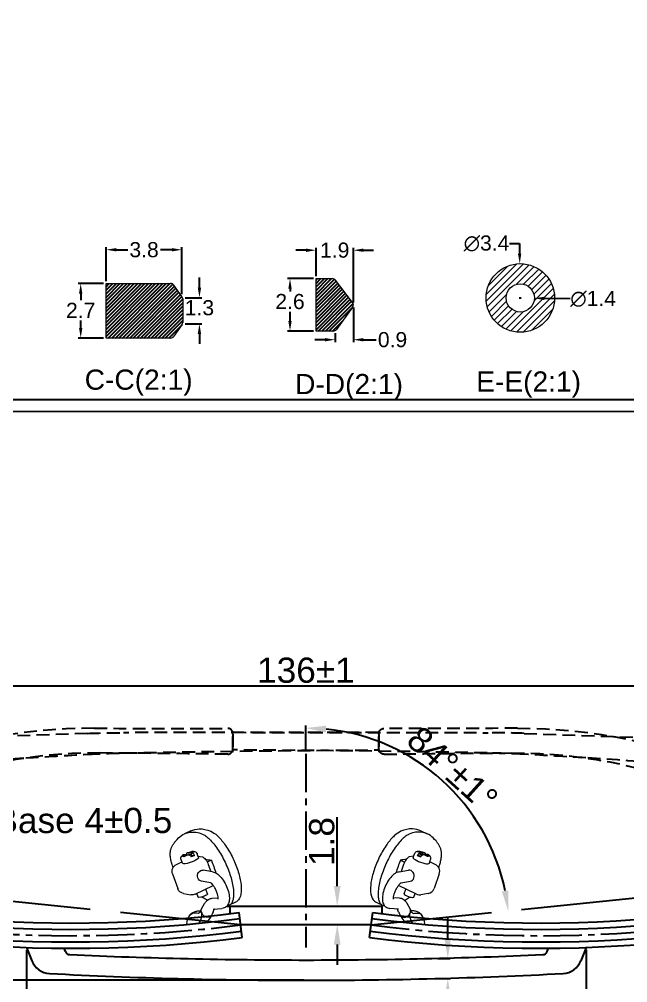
# Model space of a CAD drawing. Header units: millimetres. Extents: x 1336 to 2438, y 1230 to 1601.
# Drawn here: x 1666.7 to 1727.1, y 1351.8 to 1447.3 of the extents above; entities that cross this region are included whole.
import ezdxf
from ezdxf import colors
from ezdxf.entities.mleader import LeaderData, LeaderLine
from ezdxf.math import Vec2, Vec3

# ---------------------------------------------------------------- set-up
doc = ezdxf.new("R2010")
doc.units = ezdxf.units.MM
for name, pattern in [('ACAD_ISO02W100', [15, 12, -3]), ('CENTER2', [28.575, 19.05, -3.175, 3.175, -3.175]), ('HIDDEN', [9.525, 6.35, -3.175]), ('HIDDEN2', [0.1875, 0.125, -0.0625])]:
    doc.linetypes.add(name, pattern=pattern)
for name, color, linetype in [('Center Line', 2, 'CENTER2'), ('Dimension', 3, 'Continuous'), ('Hidden Line', 1, 'HIDDEN2'), ('Text', 4, 'Continuous')]:
    doc.layers.add(name, color=color, linetype=linetype)
doc.styles.get("Standard").update_dxf_attribs({"font": 'arial.ttf'})
doc.styles.add('宋体', font='SimSun.ttf')
doc.dimstyles.get("Standard").update_dxf_attribs({"dimtxt": 0.18, "dimasz": 0.18, "dimexe": 0.18, "dimexo": 0.0625, "dimgap": 0.09, "dimtad": 0, "dimtih": 1, "dimtoh": 1, "dimdec": 4, "dimzin": 0, "dimdsep": 46, "dimtxsty": 'Standard', "dimcen": 0.09, "dimadec": 0, "dimazin": 0, "dimtfac": 1, "dimtdec": 4, "dimtofl": 0, "dimtmove": 0, "dimatfit": 3, "dimfxl": 1, "dimtolj": 1, "dimtzin": 0, "dimarcsym": 0})
doc.dimstyles.new('Standard$0', dxfattribs={"dimtxt": 2.3, "dimasz": 2, "dimexe": 1, "dimexo": 1, "dimgap": 1, "dimtad": 0, "dimtih": 1, "dimtoh": 1, "dimdec": 1, "dimzin": 0, "dimdsep": 46, "dimtxsty": 'Standard', "dimcen": 0, "dimclrd": 4, "dimclre": 4, "dimclrt": 4, "dimadec": 1, "dimazin": 0, "dimtfac": 1, "dimtdec": 1, "dimtofl": 0, "dimtmove": 0, "dimatfit": 0, "dimfxl": 1, "dimtolj": 1, "dimtzin": 0, "dimarcsym": 0})
doc.dimstyles.new('STANDARD$2', dxfattribs={"dimtxt": 2.5, "dimasz": 2.5, "dimexe": 1.25, "dimexo": 0.625, "dimtad": 1, "dimdec": 1, "dimdsep": 46, "dimlunit": 6, "dimtxsty": 'Standard', "dimcen": 2.5, "dimadec": 1, "dimazin": 0, "dimtfac": 1, "dimtdec": 1, "dimtmove": 0, "dimatfit": 3, "dimfxl": 1, "dimtolj": 1, "dimtzin": 0, "dimarcsym": 0})

# ---------------------------------------------------------------- blocks, each defined once
blk = doc.blocks.new('叶子2')
at = {"lineweight": 9}
for p, q in [((0.727, 4.542), (1.371, 4.313)), ((0.242, 1.965), (-0.181, 1.857)), ((0.211, 1.841), (0.305, 2.218)), ((0.888, 2.153), (0.599, 2.093)), ((0.935, 2.341), (0.67, 2.439)), ((0.761, 2.406), (0.783, 2.495)), ((0.786, 2.311), (0.935, 2.341)), ((0.86, 2.478), (1.125, 2.38)), ((0.935, 2.341), (0.888, 2.153)), ((1.078, 2.191), (0.913, 2.253)), ((1.078, 2.191), (1.125, 2.38)), ((1.368, 2.251), (1.078, 2.191)), ((1.125, 2.38), (1.273, 2.411)), ((1.274, 2.216), (1.126, 2.185)), ((1.539, 2.118), (1.274, 2.216)), ((1.464, 2.255), (1.44, 2.155)), ((1.613, 2.285), (1.464, 2.255)), ((1.464, 2.255), (1.729, 2.157)), ((-1.028, 1.45), (-0.608, 1.301)), ((-0.683, 1.065), (-0.86, 0.348)), ((1.862, 1.433), (1.955, 1.811)), ((2.462, 1.369), (1.896, 1.57)), ((-1.035, 0.303), (-0.136, 0.533)), ((2.939, 0.483), (2.566, -1.028)), ((-0.739, -0.757), (0.136, -0.533)), ((0.889, -1.734), (-0.98, -1.07)), ((-0.334, -1.832), (-0.213, -1.342)), ((0.637, -2.072), (0.734, -1.679)), ((2.024, -1.575), (1.326, -1.754)), ((-0.755, -2.305), (-1.359, -2.311)), ((0.396, -3.26), (0.047, -2.765)), ((-3.019, -2.927), (-2.375, -3.155)), ((-0.744, -3.405), (-1.607, -3.414)), ((-0.712, -3.677), (-0.856, -3.42)), ((0.499, -3.406), (0.396, -3.26)), ((0.449, -3.577), (0.427, -3.668)), ((0.427, -3.669), (0.449, -3.577)), ((0.428, -3.67), (0.453, -3.583)), ((1.04, -4.652), (0.798, -4.652)), ((1.918, -4.652), (1.04, -4.652)), ((1.918, -4.652), (1.918, -4.639))]:
    blk.add_line(p, q, dxfattribs=at)
for centre, start, end in [((2.21, 0.663), 346.14768, 70.43158), ((1.14, -1.027), 250.43158, 284.36713), ((1.838, -0.849), 284.36713, 346.14768)]:
    blk.add_arc(centre, 0.75, start, end, dxfattribs=at)
for centre, major_axis, ratio, start_param, end_param in [((1.153, 2.109), (0.809, -0.199), 0.231766, 4.016366, 4.501389), ((1.153, 2.109), (0.809, -0.199), 0.231766, 1.243928, 1.359797), ((28.298, -9.899), (8.433, -32.924), 0.893042, 4.144821, 4.1853), ((28.921, -8.943), (-33, 8.137), 0.231766, 5.864145, 5.903449), ((-0.356, 1.148), (-0.251, -0.707), 0.385695, 3.395514, 4.966311), ((1.037, 1.637), (-0.825, 0.204), 0.231766, 0, 3.141593), ((0, 0), (0.136, -0.533), 0.893042, 0, 3.141593), ((-0.729, -0.363), (-0.251, -0.707), 0.385695, 6.258977, 6.283185), ((0.152, -1.952), (-0.485, 0.12), 0.231766, 0, 3.141593), ((-0.075, -3.669), (0.45, 0.317), 0.791256, 3.984679, 5.555475), ((-0.054, -3.577), (-0.45, -0.317), 0.791256, 2.413882, 3.141593), ((-0.054, -3.577), (0.45, 0.317), 0.791256, 5.555475, 6.283185), ((1.076, -12.21), (0, -8.608), 0.406737, 3.051385, 3.065442), ((1.322, -5.534), (0, -1.905), 0.406737, 2.106861, 3.051385), ((-0.075, -3.669), (0.45, 0.317), 0.791256, 3.100833, 3.984679), ((1.918, -4.409), (0, 0.23), 0.406737, 3.141593, 3.989243)]:
    blk.add_ellipse(centre, major_axis=major_axis, ratio=ratio, start_param=start_param, end_param=end_param, dxfattribs=at)
for points, knots in [([(-1.243, 4.321), (-1.436, 4.214), (-1.644, 4.046), (-2.081, 3.555), (-2.291, 3.257), (-2.722, 2.522), (-2.933, 2.079), (-3.291, 1.151), (-3.436, 0.678), (-3.641, -0.227), (-3.703, -0.651), (-3.741, -1.369), (-3.727, -1.668), (-3.624, -2.256), (-3.515, -2.518), (-3.26, -2.802), (-3.148, -2.881), (-3.019, -2.927)], [0, 0, 0, 0, 1.138786, 1.138786, 2.246978, 2.246978, 3.517949, 3.517949, 4.756091, 4.756091, 5.93681, 5.93681, 6.943136, 6.943136, 8.196848, 8.196848, 8.90953, 8.90953, 8.90953, 8.90953]), ([(-0.403, 4.107), (-0.439, 4.087), (-0.476, 4.064), (-0.629, 3.961), (-0.748, 3.86), (-0.99, 3.614), (-1.113, 3.469), (-1.353, 3.148), (-1.471, 2.971), (-1.693, 2.603), (-1.804, 2.399), (-2.02, 1.962), (-2.124, 1.73), (-2.317, 1.253), (-2.406, 1.008), (-2.563, 0.522), (-2.632, 0.28), (-2.688, 0.049), (-2.745, -0.182), (-2.795, -0.417), (-2.872, -0.88), (-2.899, -1.107), (-2.93, -1.536), (-2.933, -1.738), (-2.915, -2.105), (-2.894, -2.269), (-2.833, -2.554), (-2.791, -2.683), (-2.684, -2.902), (-2.619, -2.991), (-2.469, -3.12), (-2.385, -3.161), (-2.263, -3.182), (-2.232, -3.185), (-2.201, -3.185)], [-5.375972, -5.375972, -5.375972, -5.375972, -5.132608, -5.132608, -4.39915, -4.39915, -3.665693, -3.665693, -2.932236, -2.932236, -2.199177, -2.199177, -1.466118, -1.466118, -0.733059, -0.733059, 0, 0, 0, 0.733059, 0.733059, 1.466118, 1.466118, 2.199177, 2.199177, 2.932236, 2.932236, 3.665693, 3.665693, 4.39915, 4.39915, 5.132608, 5.132608, 5.375972, 5.375972, 5.375972, 5.375972]), ([(0.727, 4.542), (0.45, 4.64), (0.164, 4.681), (-0.503, 4.641), (-0.878, 4.523), (-1.243, 4.321)], [0, 0, 0, 0, 1.836258, 1.836258, 4.187428, 4.187428, 4.187428, 4.187428]), ([(2.395, 3.6), (2.366, 3.631), (2.337, 3.661), (2.113, 3.888), (1.907, 4.046), (1.489, 4.281), (1.276, 4.356), (0.797, 4.443), (0.51, 4.434), (0.012, 4.306), (-0.195, 4.222), (-0.403, 4.107)], [9.004309, 9.004309, 9.004309, 9.004309, 9.230601, 9.230601, 10.746927, 10.746927, 12.263252, 12.263252, 14.21317, 14.21317, 15.560174, 15.560174, 15.560174, 15.560174]), ([(2.748, 3.151), (2.692, 3.234), (2.634, 3.313), (2.516, 3.462), (2.456, 3.533), (2.395, 3.6)], [8.414025, 8.414025, 8.414025, 8.414025, 8.934537, 8.934537, 9.455744, 9.455744, 9.455744, 9.455744]), ([(2.822, 1.096), (2.84, 1.156), (2.855, 1.215), (2.87, 1.273), (2.906, 1.421), (2.936, 1.574), (2.976, 1.876), (2.987, 2.024), (2.988, 2.307), (2.978, 2.441), (2.94, 2.686), (2.912, 2.798), (2.842, 2.989), (2.799, 3.075), (2.748, 3.151)], [-0.184444, -0.184444, -0.184444, -0.184444, 0, 0, 0, 0.472481, 0.472481, 0.944962, 0.944962, 1.417442, 1.417442, 1.889923, 1.889923, 2.345183, 2.345183, 2.345183, 2.345183]), ([(1.307, 2.41), (1.227, 2.432), (1.145, 2.451), (0.998, 2.477), (0.913, 2.49), (0.739, 2.497), (0.677, 2.494), (0.596, 2.481), (0.568, 2.474), (0.541, 2.465), (0.477, 2.443), (0.434, 2.412), (0.372, 2.356), (0.344, 2.319), (0.316, 2.257), (0.309, 2.238), (0.305, 2.218)], [6.304686, 6.304686, 6.304686, 6.304686, 6.688235, 6.688235, 6.992012, 6.992012, 7.21148, 7.21148, 7.321916, 7.321916, 7.321916, 7.578106, 7.578106, 7.868995, 7.868995, 7.991831, 7.991831, 7.991831, 7.991831]), ([(0.593, 2.456), (0.627, 2.468), (0.66, 2.476), (0.72, 2.489), (0.752, 2.494), (0.783, 2.495)], [1.2188337, 1.2188337, 1.2188337, 1.2188337, 1.4078759, 1.4078759, 1.5969181, 1.5969181, 1.5969181, 1.5969181]), ([(0.599, 2.093), (0.601, 2.098), (0.603, 2.102), (0.62, 2.14), (0.64, 2.177), (0.678, 2.232), (0.702, 2.259), (0.743, 2.294), (0.767, 2.307), (0.786, 2.311)], [0.0957204, 0.0957204, 0.0957204, 0.0957204, 0.1096878, 0.1096878, 0.2209819, 0.2209819, 0.3352878, 0.3352878, 0.4552013, 0.4552013, 0.4552013, 0.4552013]), ([(1.126, 2.185), (1.107, 2.182), (1.082, 2.169), (1.041, 2.134), (1.017, 2.107), (0.979, 2.052), (0.959, 2.014), (0.942, 1.977), (0.94, 1.972), (0.939, 1.968)], [1.4231092, 1.4231092, 1.4231092, 1.4231092, 1.5430228, 1.5430228, 1.6573287, 1.6573287, 1.7686227, 1.7686227, 1.7825901, 1.7825901, 1.7825901, 1.7825901]), ([(1.273, 2.411), (1.292, 2.415), (1.313, 2.411), (1.34, 2.39), (1.353, 2.371), (1.366, 2.326), (1.369, 2.294), (1.368, 2.259), (1.368, 2.255), (1.368, 2.251)], [1.4231092, 1.4231092, 1.4231092, 1.4231092, 1.5430228, 1.5430228, 1.6573287, 1.6573287, 1.7686227, 1.7686227, 1.7825901, 1.7825901, 1.7825901, 1.7825901]), ([(1.801, 2.118), (1.77, 2.118), (1.738, 2.112), (1.678, 2.1), (1.645, 2.092), (1.611, 2.079)], [1.2188337, 1.2188337, 1.2188337, 1.2188337, 1.4078759, 1.4078759, 1.5969181, 1.5969181, 1.5969181, 1.5969181]), ([(1.955, 1.811), (1.959, 1.826), (1.961, 1.841), (1.968, 1.902), (1.963, 1.949), (1.937, 2.03), (1.916, 2.074), (1.843, 2.161), (1.805, 2.19), (1.749, 2.23), (1.708, 2.255), (1.657, 2.281)], [5.0467793, 5.0467793, 5.0467793, 5.0467793, 5.1117316, 5.1117316, 5.3106239, 5.3106239, 5.4758433, 5.4758433, 5.6233353, 5.6233353, 5.8376165, 5.8376165, 5.8376165, 5.8376165]), ([(-1.035, 0.303), (-1.114, 0.282), (-1.189, 0.251), (-1.318, 0.181), (-1.375, 0.143), (-1.428, 0.101), (-1.563, -0.005), (-1.696, -0.151), (-1.954, -0.525), (-2.066, -0.736), (-2.254, -1.182), (-2.326, -1.407), (-2.429, -1.859), (-2.457, -2.076), (-2.46, -2.473), (-2.437, -2.641), (-2.356, -2.905), (-2.289, -3.056), (-2.072, -3.276), (-1.966, -3.339), (-1.775, -3.402), (-1.692, -3.415), (-1.607, -3.414)], [9.339297, 9.339297, 9.339297, 9.339297, 9.643122, 9.643122, 9.900916, 9.900916, 9.900916, 10.550265, 10.550265, 11.211374, 11.211374, 11.862952, 11.862952, 12.547367, 12.547367, 13.209442, 13.209442, 13.769091, 13.769091, 14.179393, 14.179393, 14.470814, 14.470814, 14.470814, 14.470814]), ([(-1.34, -2.465), (-1.34, -2.465), (-1.34, -2.465), (-1.342, -2.46), (-1.348, -2.44), (-1.358, -2.363), (-1.361, -2.306), (-1.353, -2.15), (-1.341, -2.053), (-1.298, -1.835), (-1.265, -1.713), (-1.182, -1.467), (-1.131, -1.344), (-1.024, -1.127), (-0.968, -1.031), (-0.866, -0.885), (-0.822, -0.834), (-0.76, -0.772), (-0.74, -0.758), (-0.732, -0.752), (-0.731, -0.752), (-0.731, -0.752)], [3.314748, 3.314748, 3.314748, 3.314748, 3.345298, 3.345298, 3.616796, 3.616796, 3.904852, 3.904852, 4.230506, 4.230506, 4.592736, 4.592736, 4.965646, 4.965646, 5.314783, 5.314783, 5.624271, 5.624271, 5.895836, 5.895836, 5.954527, 5.954527, 5.954527, 5.954527]), ([(0.047, -2.765), (-0.017, -2.675), (-0.088, -2.595), (-0.302, -2.414), (-0.442, -2.352), (-0.632, -2.311), (-0.694, -2.305), (-0.755, -2.305)], [0.464052, 0.464052, 0.464052, 0.464052, 0.895621, 0.895621, 1.621414, 1.621414, 1.960405, 1.960405, 1.960405, 1.960405]), ([(-0.26, -2.458), (-0.133, -2.376), (-0.002, -2.287), (0.175, -2.159), (0.219, -2.127), (0.263, -2.094)], [16.5902884, 16.5902884, 16.5902884, 16.5902884, 17.2905996, 17.2905996, 17.5177222, 17.5177222, 17.5177222, 17.5177222]), ([(-0.864, -3.407), (-0.863, -3.408), (-0.863, -3.409), (-0.86, -3.414), (-0.858, -3.417), (-0.856, -3.42)], [1.50498449, 1.50498449, 1.50498449, 1.50498449, 1.51705927, 1.51705927, 1.54372185, 1.54372185, 1.54372185, 1.54372185]), ([(-0.712, -3.677), (-0.674, -3.745), (-0.635, -3.811), (-0.574, -3.91), (-0.553, -3.943), (-0.531, -3.976)], [0.4447076, 0.4447076, 0.4447076, 0.4447076, 0.7732064, 0.7732064, 0.9484004, 0.9484004, 0.9484004, 0.9484004]), ([(0.798, -4.652), (0.693, -4.545), (0.612, -4.421), (0.502, -4.189), (0.468, -4.084), (0.434, -3.936), (0.426, -3.885), (0.419, -3.813), (0.416, -3.776), (0.418, -3.725), (0.42, -3.711), (0.423, -3.687), (0.425, -3.678), (0.428, -3.67)], [-1.073899, -1.073899, -1.073899, -1.073899, -0.685848, -0.685848, -0.364651, -0.364651, -0.183756, -0.183756, -0.073623, -0.073623, -0.030309, -0.030309, 0, 0, 0, 0]), ([(0.453, -3.583), (0.457, -3.571), (0.462, -3.561), (0.472, -3.546), (0.477, -3.542), (0.488, -3.534), (0.496, -3.533), (0.519, -3.532), (0.537, -3.541), (0.555, -3.553), (0.557, -3.554), (0.559, -3.555)], [0, 0, 0, 0, 0.0462503, 0.0462503, 0.0925006, 0.0925006, 0.1582321, 0.1582321, 0.3168882, 0.3168882, 0.3378396, 0.3378396, 0.3378396, 0.3378396]), ([(0.553, -3.468), (0.552, -3.467), (0.546, -3.463), (0.527, -3.443), (0.514, -3.427), (0.499, -3.406)], [0.9934615, 0.9934615, 0.9934615, 0.9934615, 1.201557, 1.201557, 1.4080814, 1.4080814, 1.4080814, 1.4080814]), ([(1.132, -3.476), (1.019, -3.451), (0.905, -3.436), (0.701, -3.428), (0.612, -3.43), (0.524, -3.439)], [0.305314, 0.305314, 0.305314, 0.305314, 0.956488, 0.956488, 1.460784, 1.460784, 1.460784, 1.460784]), ([(0.559, -3.555), (0.595, -3.581), (0.64, -3.618), (0.748, -3.663), (0.817, -3.678), (0.899, -3.651)], [-1.528038, -1.528038, -1.528038, -1.528038, -0.758514, -0.758514, -0.057949, -0.057949, -0.057949, -0.057949]), ([(0.899, -3.651), (0.977, -3.626), (1.058, -3.612), (1.206, -3.609), (1.274, -3.614), (1.343, -3.627)], [-1.3297, -1.3297, -1.3297, -1.3297, -0.682176, -0.682176, -0.172412, -0.172412, -0.172412, -0.172412]), ([(1.687, -3.855), (1.616, -3.762), (1.531, -3.675), (1.331, -3.54), (1.231, -3.498), (1.132, -3.476)], [1.2381764, 1.2381764, 1.2381764, 1.2381764, 1.7199238, 1.7199238, 2.1769265, 2.1769265, 2.1769265, 2.1769265]), ([(-0.531, -3.976), (-0.404, -4.169), (-0.269, -4.344), (-0.072, -4.551), (-0.019, -4.603), (0.036, -4.652)], [0, 0, 0, 0, 1.021823, 1.021823, 1.386926, 1.386926, 1.386926, 1.386926]), ([(0.798, -4.652), (0.741, -4.652), (0.677, -4.652), (0.561, -4.652), (0.506, -4.652), (0.412, -4.652), (0.375, -4.652), (0.309, -4.652), (0.28, -4.652), (0.224, -4.652), (0.198, -4.652), (0.147, -4.652), (0.124, -4.652), (0.079, -4.652), (0.059, -4.652), (0.039, -4.652), (0.036, -4.652), (0.036, -4.652)], [-1.46151, -1.46151, -1.46151, -1.46151, -1.179789, -1.179789, -0.973361, -0.973361, -0.848873, -0.848873, -0.754977, -0.754977, -0.661321, -0.661321, -0.547885, -0.547885, -0.377789, -0.377789, -0.258662, -0.258662, -0.258662, -0.258662])]:
    blk.add_open_spline(points, degree=3, knots=knots, dxfattribs=at)
for points in [[(0.67, 2.439), (0.646, 2.448), (0.619, 2.454), (0.593, 2.456)], [(0.783, 2.495), (0.809, 2.493), (0.837, 2.487), (0.86, 2.478)], [(1.611, 2.079), (1.588, 2.096), (1.563, 2.109), (1.539, 2.118)], [(1.657, 2.28), (1.644, 2.287), (1.628, 2.288), (1.613, 2.285)], [(1.729, 2.157), (1.753, 2.148), (1.779, 2.135), (1.801, 2.118)], [(0.721, -1.733), (0.737, -1.719), (0.754, -1.705), (0.77, -1.691)], [(-2.201, -3.185), (-2.188, -3.185), (-2.175, -3.185), (-2.162, -3.184)]]:
    blk.add_open_spline(points, degree=3, dxfattribs=at)
blk = doc.blocks.new('*D168')
at = {"layer": 'Defpoints', "color": 0, "ltscale": 1000, "transparency": 16777216}
for p in [(1763.027, 1381.199), (1627.198, 1372.123), (1763.027, 1372.123)]:
    blk.add_point(p, dxfattribs=at)
at = {"layer": 'Dimension', "color": 3, "lineweight": -2, "ltscale": 1000, "transparency": 16777216}
for p, q in [((1627.198, 1372.373), (1627.198, 1381.449)), ((1763.027, 1372.373), (1763.027, 1381.449)), ((1629.198, 1381.199), (1761.027, 1381.199))]:
    blk.add_line(p, q, dxfattribs=at)
at = {"layer": 'Dimension', "color": 3, "ltscale": 1000, "transparency": 16777216}
for points in [[(1629.198, 1381.533), (1629.198, 1380.866), (1627.198, 1381.199)], [(1761.027, 1381.533), (1761.027, 1380.866), (1763.027, 1381.199)]]:
    blk.add_solid(points, dxfattribs=at)
at = {"layer": 'Dimension', "ltscale": 1000, "transparency": 16777216, "insert": (1695.112, 1382.727), "char_height": 2.5, "attachment_point": 5}
blk.add_mtext('\\A1;136±1', dxfattribs=at)
blk = doc.blocks.new('*D247')
at = {"layer": 'Defpoints', "color": 0, "transparency": 16777216}
for p in [(1697.993, 1359.342), (1698.225, 1359.342), (1697.993, 1357.542)]:
    blk.add_point(p, dxfattribs=at)
at = {"layer": 'Dimension', "color": 3, "lineweight": -2, "transparency": 16777216}
for p, q in [((1698.225, 1361.342), (1698.225, 1368.163)), ((1698.243, 1359.342), (1698.475, 1359.342)), ((1698.243, 1357.542), (1698.475, 1357.542)), ((1698.225, 1355.542), (1698.225, 1353.542))]:
    blk.add_line(p, q, dxfattribs=at)
at = {"layer": 'Dimension', "color": 3, "transparency": 16777216}
for points in [[(1697.891, 1361.342), (1698.558, 1361.342), (1698.225, 1359.342)], [(1697.891, 1355.542), (1698.558, 1355.542), (1698.225, 1357.542)]]:
    blk.add_solid(points, dxfattribs=at)
at = {"layer": 'Dimension', "transparency": 16777216, "insert": (1696.698, 1365.753), "char_height": 2.5, "attachment_point": 5, "rotation": 90}
blk.add_mtext('\\A1;1.8', dxfattribs=at)
blk = doc.blocks.new('*D170')
at = {"layer": 'Defpoints', "color": 0, "ltscale": 1000, "transparency": 16777216}
for p in [(1624.524, 1372.193), (1765.698, 1372.193), (1765.698, 1341.147)]:
    blk.add_point(p, dxfattribs=at)
at = {"layer": 'Dimension', "color": 3, "lineweight": -2, "ltscale": 1000, "transparency": 16777216}
for p, q in [((1624.524, 1371.943), (1624.524, 1340.897)), ((1765.698, 1371.943), (1765.698, 1340.897)), ((1626.524, 1341.147), (1763.698, 1341.147))]:
    blk.add_line(p, q, dxfattribs=at)
at = {"layer": 'Dimension', "color": 3, "ltscale": 1000, "transparency": 16777216}
for points in [[(1626.524, 1341.48), (1626.524, 1340.814), (1624.524, 1341.147)], [(1763.698, 1341.48), (1763.698, 1340.814), (1765.698, 1341.147)]]:
    blk.add_solid(points, dxfattribs=at)
at = {"layer": 'Dimension', "ltscale": 1000, "transparency": 16777216, "insert": (1695.111, 1342.652), "char_height": 2.5, "attachment_point": 5}
blk.add_mtext('\\A1;141±1', dxfattribs=at)
blk = doc.blocks.new('*D252')
at = {"layer": 'Defpoints', "color": 0, "ltscale": 1000, "transparency": 16777216}
for p in [(1605.841, 1517.994), (1647.407, 1517.994), (1695.156, 1351.994)]:
    blk.add_point(p, dxfattribs=at)
at = {"layer": 'Dimension', "color": 3, "lineweight": -2, "ltscale": 1000, "transparency": 16777216}
for p, q in [((1647.157, 1517.994), (1605.591, 1517.994)), ((1605.841, 1353.994), (1605.841, 1515.994)), ((1694.906, 1351.994), (1605.591, 1351.994))]:
    blk.add_line(p, q, dxfattribs=at)
at = {"layer": 'Dimension', "color": 3, "ltscale": 1000, "transparency": 16777216}
for points in [[(1605.508, 1515.994), (1606.174, 1515.994), (1605.841, 1517.994)], [(1605.508, 1353.994), (1606.174, 1353.994), (1605.841, 1351.994)]]:
    blk.add_solid(points, dxfattribs=at)
at = {"layer": 'Dimension', "ltscale": 1000, "transparency": 16777216, "insert": (1604.315, 1434.994), "char_height": 2.5, "attachment_point": 5, "rotation": 90}
blk.add_mtext('\\A1;166±2', dxfattribs=at)
blk = doc.blocks.new('*D241')
at = {"layer": 'Defpoints', "color": 0, "transparency": 16777216}
for p in [(1682.815, 1424.434), (1675.29, 1421.082), (1682.815, 1419.786)]:
    blk.add_point(p, dxfattribs=at)
at = {"layer": 'Dimension', "color": 3, "lineweight": -2, "transparency": 16777216}
for p, q in [((1675.29, 1421.332), (1675.29, 1424.684)), ((1676.29, 1424.434), (1677.436, 1424.434)), ((1681.815, 1424.434), (1680.669, 1424.434)), ((1682.815, 1420.036), (1682.815, 1424.684))]:
    blk.add_line(p, q, dxfattribs=at)
at = {"layer": 'Dimension', "color": 3, "transparency": 16777216}
for points in [[(1676.29, 1424.6), (1676.29, 1424.267), (1675.29, 1424.434)], [(1681.815, 1424.6), (1681.815, 1424.267), (1682.815, 1424.434)]]:
    blk.add_solid(points, dxfattribs=at)
at = {"layer": 'Dimension', "transparency": 16777216, "insert": (1679.053, 1424.434), "char_height": 1.5, "attachment_point": 5}
blk.add_mtext('\\A1;3.8', dxfattribs=at)
blk = doc.blocks.new('*D242')
at = {"layer": 'Defpoints', "color": 0, "transparency": 16777216}
for p in [(1672.765, 1421.082), (1675.29, 1421.082), (1675.29, 1415.682)]:
    blk.add_point(p, dxfattribs=at)
at = {"layer": 'Dimension', "color": 3, "lineweight": -2, "transparency": 16777216}
for p, q in [((1675.04, 1421.082), (1672.515, 1421.082)), ((1672.765, 1420.082), (1672.765, 1419.428)), ((1672.765, 1416.682), (1672.765, 1417.422)), ((1675.04, 1415.682), (1672.515, 1415.682))]:
    blk.add_line(p, q, dxfattribs=at)
at = {"layer": 'Dimension', "color": 3, "transparency": 16777216}
for points in [[(1672.598, 1420.082), (1672.931, 1420.082), (1672.765, 1421.082)], [(1672.598, 1416.682), (1672.931, 1416.682), (1672.765, 1415.682)]]:
    blk.add_solid(points, dxfattribs=at)
at = {"layer": 'Dimension', "transparency": 16777216, "insert": (1672.765, 1418.425), "char_height": 1.5, "attachment_point": 5}
blk.add_mtext('\\A1;2.7', dxfattribs=at)
blk = doc.blocks.new('*D243')
at = {"layer": 'Defpoints', "color": 0, "transparency": 16777216}
for p in [(1682.871, 1419.676), (1682.871, 1417.088), (1684.548, 1417.088)]:
    blk.add_point(p, dxfattribs=at)
at = {"layer": 'Dimension', "color": 3, "lineweight": -2, "transparency": 16777216}
for p, q in [((1684.548, 1420.676), (1684.548, 1421.676)), ((1683.121, 1419.676), (1684.798, 1419.676)), ((1683.121, 1417.088), (1684.798, 1417.088)), ((1684.548, 1416.088), (1684.548, 1415.088))]:
    blk.add_line(p, q, dxfattribs=at)
at = {"layer": 'Dimension', "color": 3, "transparency": 16777216}
for points in [[(1684.382, 1420.676), (1684.715, 1420.676), (1684.548, 1419.676)], [(1684.382, 1416.088), (1684.715, 1416.088), (1684.548, 1417.088)]]:
    blk.add_solid(points, dxfattribs=at)
at = {"layer": 'Dimension', "transparency": 16777216, "insert": (1684.548, 1418.676), "char_height": 1.5, "attachment_point": 5}
blk.add_mtext('\\A1;1.3', dxfattribs=at)
blk = doc.blocks.new('*D244')
at = {"layer": 'Defpoints', "color": 0, "transparency": 16777216}
for p in [(1699.827, 1424.386), (1696.127, 1421.567), (1699.827, 1418.966)]:
    blk.add_point(p, dxfattribs=at)
at = {"layer": 'Dimension', "color": 3, "lineweight": -2, "transparency": 16777216}
for p, q in [((1696.127, 1421.817), (1696.127, 1424.636)), ((1699.827, 1419.216), (1699.827, 1424.636)), ((1695.127, 1424.386), (1694.127, 1424.386)), ((1700.827, 1424.386), (1701.827, 1424.386))]:
    blk.add_line(p, q, dxfattribs=at)
at = {"layer": 'Dimension', "color": 3, "transparency": 16777216}
for points in [[(1695.127, 1424.553), (1695.127, 1424.219), (1696.127, 1424.386)], [(1700.827, 1424.553), (1700.827, 1424.219), (1699.827, 1424.386)]]:
    blk.add_solid(points, dxfattribs=at)
at = {"layer": 'Dimension', "transparency": 16777216, "insert": (1697.977, 1424.386), "char_height": 1.5, "attachment_point": 5}
blk.add_mtext('\\A1;1.9', dxfattribs=at)
blk = doc.blocks.new('*D245')
at = {"layer": 'Defpoints', "color": 0, "transparency": 16777216}
for p in [(1696.127, 1421.567), (1693.537, 1416.367), (1696.127, 1416.367)]:
    blk.add_point(p, dxfattribs=at)
at = {"layer": 'Dimension', "color": 3, "lineweight": -2, "transparency": 16777216}
for p, q in [((1695.877, 1421.567), (1693.287, 1421.567)), ((1693.537, 1420.567), (1693.537, 1420.307)), ((1693.537, 1417.367), (1693.537, 1418.275)), ((1695.877, 1416.367), (1693.287, 1416.367))]:
    blk.add_line(p, q, dxfattribs=at)
at = {"layer": 'Dimension', "color": 3, "transparency": 16777216}
for points in [[(1693.37, 1420.567), (1693.703, 1420.567), (1693.537, 1421.567)], [(1693.37, 1417.367), (1693.703, 1417.367), (1693.537, 1416.367)]]:
    blk.add_solid(points, dxfattribs=at)
at = {"layer": 'Dimension', "transparency": 16777216, "insert": (1693.537, 1419.291), "char_height": 1.5, "attachment_point": 5}
blk.add_mtext('\\A1;2.6', dxfattribs=at)
blk = doc.blocks.new('*D246')
at = {"layer": 'Defpoints', "color": 0, "transparency": 16777216}
for p in [(1699.827, 1418.961), (1698.005, 1416.411), (1698.005, 1415.511)]:
    blk.add_point(p, dxfattribs=at)
at = {"layer": 'Dimension', "color": 3, "lineweight": -2, "transparency": 16777216}
for p, q in [((1699.827, 1418.711), (1699.827, 1415.261)), ((1698.005, 1416.161), (1698.005, 1415.261)), ((1697.005, 1415.511), (1696.005, 1415.511)), ((1700.827, 1415.511), (1702.095, 1415.511))]:
    blk.add_line(p, q, dxfattribs=at)
at = {"layer": 'Dimension', "color": 3, "transparency": 16777216}
for points in [[(1697.005, 1415.678), (1697.005, 1415.345), (1698.005, 1415.511)], [(1700.827, 1415.678), (1700.827, 1415.345), (1699.827, 1415.511)]]:
    blk.add_solid(points, dxfattribs=at)
at = {"layer": 'Dimension', "transparency": 16777216, "insert": (1703.712, 1415.511), "char_height": 1.5, "attachment_point": 5}
blk.add_mtext('\\A1;0.9', dxfattribs=at)
blk = doc.blocks.new('*D187')
at = {"layer": 'Defpoints', "color": 0, "transparency": 16777216}
for p in [(1716.34, 1423.055), (1716.444, 1416.256)]:
    blk.add_point(p, dxfattribs=at)
at = {"layer": 'Dimension', "color": 0, "lineweight": -2, "transparency": 16777216}
for p, q in [((1715.31, 1425.055), (1716.31, 1425.055)), ((1716.31, 1425.055), (1716.325, 1424.055)), ((1716.302, 1419.656), (1716.482, 1419.656)), ((1716.392, 1419.566), (1716.392, 1419.746))]:
    blk.add_line(p, q, dxfattribs=at)
at = {"layer": 'Dimension', "color": 0, "transparency": 16777216}
blk.add_solid([(1716.492, 1424.058), (1716.158, 1424.053), (1716.34, 1423.055)], dxfattribs=at)
at = {"layer": 'Dimension', "color": 0, "transparency": 16777216, "insert": (1713.041, 1425.055), "char_height": 1.5, "attachment_point": 5}
blk.add_mtext('\\A1;∅3.4', dxfattribs=at)
blk = doc.blocks.new('*D188')
at = {"layer": 'Defpoints', "color": 0, "transparency": 16777216}
for p in [(1714.992, 1419.683), (1717.792, 1419.628)]:
    blk.add_point(p, dxfattribs=at)
at = {"layer": 'Dimension', "color": 0, "lineweight": -2, "transparency": 16777216}
for p, q in [((1716.302, 1419.656), (1716.482, 1419.656)), ((1716.392, 1419.566), (1716.392, 1419.746)), ((1721.355, 1419.558), (1718.792, 1419.608))]:
    blk.add_line(p, q, dxfattribs=at)
at = {"layer": 'Dimension', "color": 0, "transparency": 16777216}
blk.add_solid([(1718.795, 1419.775), (1718.788, 1419.442), (1717.792, 1419.628)], dxfattribs=at)
at = {"layer": 'Dimension', "color": 0, "transparency": 16777216, "insert": (1723.624, 1419.558), "char_height": 1.5, "attachment_point": 5}
blk.add_mtext('\\A1;∅1.4', dxfattribs=at)
blk = doc.blocks.new('ter')
at = {"layer": 'Hidden Line', "linetype": 'HIDDEN', "ltscale": 0.2}
for p, q in [((12659.647, 925.646), (12659.726, 925.649)), ((12659.655, 925.647), (12661.229, 925.701)), ((12661.175, 925.7), (12659.751, 925.65)), ((12661.175, 925.7), (12661.297, 925.704)), ((12661.348, 925.656), (12662.336, 900.389)), ((12662.413, 896.83), (12662.606, 850.5))]:
    blk.add_line(p, q, dxfattribs=at)
for centre, radius, start, end in [((12608.797, 937.09), 50, 1.94247, 27.64187), ((12608.627, 937.599), 52.6, 2.03772, 26.37804), ((14583.662, 1007.871), 1923.685, 182.037724, 182.432596), ((10747.129, 873.95), 1912.739, 1.563212, 1.942471), ((12659.655, 926.147), 0.5, 181.62135, 272), ((12661.211, 926.201), 0.5, 272, 2.37865), ((12659.649, 925.596), 0.05, 92, 182.08423), ((10964.937, 863.921), 1695.783, 1.233303, 2.084228), ((12661.298, 925.654), 0.05, 2.23835, 92), ((12560.351, 898.268), 100, 359.10796, 1.2333), ((12560.414, 896.405), 102, 0.23835, 2.23835), ((10964.761, 923.112), 1695.783, 358.901297, 359.107958), ((12438.273, 894.852), 222, 354.59132, 358.9013)]:
    blk.add_arc(centre, radius, start, end, dxfattribs=at)
blk = doc.blocks.new('*D180')
at = {"layer": 'Defpoints', "color": 0, "ltscale": 1000, "transparency": 16777216}
for p in [(1695.112, 1374.451), (1711.867, 1368.081), (1760.835, 1363.561), (1701.586, 1357.485), (1695.112, 1355.248)]:
    blk.add_point(p, dxfattribs=at)
at = {"layer": 'Dimension', "color": 3, "ltscale": 1000, "transparency": 16777216}
blk.add_line((1695.112, 1374.701), (1695.112, 1377.258), dxfattribs=at)
blk.add_arc((1695.112, 1356.821), 20.187, 11.53419, 84.32107, dxfattribs=at)
for points in [[(1697.093, 1376.576), (1697.126, 1377.242), (1695.112, 1377.008)], [(1715.221, 1360.908), (1714.562, 1360.807), (1715.194, 1358.881)]]:
    blk.add_solid(points, dxfattribs=at)
at = {"layer": 'Dimension', "ltscale": 1000, "transparency": 16777216, "insert": (1709.662, 1372.939), "char_height": 2.5, "attachment_point": 5, "rotation": 317.92763}
blk.add_mtext('\\A1;84°±1°', dxfattribs=at)
blk = doc.blocks.new('*D181')
at = {"layer": 'Defpoints', "color": 0, "transparency": 16777216}
for p in [(1667.386, 1355.247), (1722.927, 1355.25), (1722.927, 1348.331)]:
    blk.add_point(p, dxfattribs=at)
at = {"layer": 'Dimension', "color": 3, "lineweight": -2, "transparency": 16777216}
for p, q in [((1667.386, 1354.997), (1667.386, 1348.081)), ((1722.927, 1355), (1722.927, 1348.081)), ((1669.386, 1348.331), (1720.927, 1348.331))]:
    blk.add_line(p, q, dxfattribs=at)
at = {"layer": 'Dimension', "color": 3, "transparency": 16777216}
for points in [[(1669.386, 1348.664), (1669.386, 1347.997), (1667.386, 1348.331)], [(1720.927, 1348.664), (1720.927, 1347.997), (1722.927, 1348.331)]]:
    blk.add_solid(points, dxfattribs=at)
at = {"layer": 'Dimension', "transparency": 16777216, "insert": (1695.157, 1349.852), "char_height": 2.5, "attachment_point": 5}
blk.add_mtext('\\A1;55.5', dxfattribs=at)
blk = doc.blocks.new('*D182')
at = {"layer": 'Defpoints', "color": 0, "transparency": 16777216}
for p in [(1707.947, 1354.169), (1708.001, 1352.166), (1709.195, 1352.166)]:
    blk.add_point(p, dxfattribs=at)
at = {"layer": 'Dimension', "color": 3, "lineweight": -2, "transparency": 16777216}
for p, q in [((1709.195, 1356.169), (1709.195, 1358.169)), ((1708.197, 1354.169), (1709.445, 1354.169)), ((1708.251, 1352.166), (1709.445, 1352.166)), ((1709.195, 1350.166), (1709.195, 1343.081))]:
    blk.add_line(p, q, dxfattribs=at)
at = {"layer": 'Dimension', "color": 3, "transparency": 16777216}
for points in [[(1708.862, 1356.169), (1709.528, 1356.169), (1709.195, 1354.169)], [(1708.862, 1350.166), (1709.528, 1350.166), (1709.195, 1352.166)]]:
    blk.add_solid(points, dxfattribs=at)
at = {"layer": 'Dimension', "transparency": 16777216, "insert": (1707.669, 1345.624), "char_height": 2.5, "attachment_point": 5, "rotation": 90}
blk.add_mtext('\\A1;2.0', dxfattribs=at)

msp = doc.modelspace()

# ---------------------------------------------------------------- hatches: boundary and pattern name
at = {"lineweight": 13, "ltscale": 0.1}
h = msp.add_hatch(dxfattribs=at)
h.set_pattern_fill('ANSI31', color=6, scale=0.15)
h.set_pattern_definition([(45, (-1632.417, 2253.0965), (-0.336759605, 0.336759605), [])])
h.paths.add_polyline_path([(1719.792, 1419.656, 1), (1712.992, 1419.656, 1)])
h.paths.add_polyline_path([(1717.792, 1419.656, -1), (1714.992, 1419.656, -1)], flags=16)
at = {"ltscale": 1000}
h = msp.add_hatch(dxfattribs=at)
h.set_pattern_fill('ANSI31', color=6, scale=2)
h.set_pattern_definition([(45, (-10418.52203, 4701.9356), (-0.1767766953, 0.1767766953), [])])
h.paths.add_polyline_path([(1682.89, 1419.554, 0.156317), (1682.815, 1419.786), (1682.009, 1420.915, 0.242213), (1681.684, 1421.082), (1675.29, 1421.082), (1675.29, 1415.682), (1681.684, 1415.682, 0.242213), (1682.009, 1415.85), (1682.815, 1416.978, 0.156317), (1682.89, 1417.21)])
h.paths.add_polyline_path([(1699.744, 1419.205), (1698.047, 1421.411, 0.232852), (1697.73, 1421.567), (1696.127, 1421.567), (1696.127, 1416.367), (1697.824, 1416.367, 0.239349), (1698.147, 1416.531), (1699.75, 1418.725, 0.33327)])

# ---------------------------------------------------------------- linework, layer by layer
at = {"lineweight": 13}
for p, q in [((1696.127, 1421.567), (1697.73, 1421.567)), ((1696.127, 1416.367), (1696.127, 1421.567)), ((1675.29, 1421.082), (1681.684, 1421.082)), ((1675.29, 1415.682), (1675.29, 1421.082)), ((1682.815, 1419.786), (1682.009, 1420.915)), ((1699.744, 1419.205), (1698.047, 1421.411)), ((1682.89, 1419.554), (1682.89, 1417.21)), ((1699.75, 1418.725), (1698.147, 1416.531)), ((1682.815, 1416.978), (1682.009, 1415.85)), ((1697.824, 1416.367), (1696.127, 1416.367)), ((1681.684, 1415.682), (1675.29, 1415.682))]:
    msp.add_line(p, q, dxfattribs=at)
at = {"color": 2, "linetype": 'ACAD_ISO02W100'}
for p, q in [((1688.638, 1357.485), (1629.39, 1363.561)), ((1701.586, 1357.485), (1760.835, 1363.561))]:
    msp.add_line(p, q, dxfattribs=at)
for p, q in [((1687.564, 1359.342), (1687.564, 1358.611)), ((1688.796, 1356.245), (1688.481, 1358.725)), ((1701.429, 1356.245), (1701.744, 1358.725)), ((1702.661, 1359.342), (1702.661, 1358.611))]:
    msp.add_line(p, q)
at = {"ltscale": 1000}
for p, q in [((1667.385, 1355.25), (1667.914, 1353.926)), ((1671.243, 1354.854), (1671.116, 1355.169)), ((1719.069, 1354.854), (1719.196, 1355.17)), ((1722.927, 1355.25), (1722.398, 1353.926))]:
    msp.add_line(p, q, dxfattribs=at)
at = {"color": 7}
msp.add_lwpolyline([(1632.092, 1408.408), (1758.177, 1408.428), (1758.177, 1409.563), (1632.092, 1409.543)], close=True, dxfattribs=at)
for points in [[(1687.257, 1359.342), (1702.661, 1359.342)], [(1688.631, 1357.542), (1701.594, 1357.542)]]:
    msp.add_lwpolyline(points)
at = {"lineweight": 13, "ltscale": 0.1}
for radius in [3.4, 1.4]:
    msp.add_circle((1716.392, 1419.656), radius, dxfattribs=at)
at = {"lineweight": 13}
for centre, start, end in [((1697.73, 1421.167), 37.56859, 90), ((1681.684, 1420.682), 35.53768, 90), ((1682.49, 1419.554), 0, 35.53768), ((1699.427, 1418.961), 323.84181, 37.56859), ((1682.49, 1417.21), 324.46232, 0), ((1681.684, 1416.082), 270, 324.46232), ((1697.824, 1416.767), 270, 323.84181)]:
    msp.add_arc(centre, 0.4, start, end, dxfattribs=at)
for centre, radius, start, end in [((1671.973, 1486.892), 129.225, 250.94295, 277.33911), ((1718.252, 1486.892), 129.225, 262.66089, 289.05705), ((1671.973, 1486.892), 129.85, 250.94295, 277.33868), ((1718.252, 1486.892), 129.85, 262.66132, 289.05705), ((1671.973, 1486.892), 131.725, 250.95934, 277.33744), ((1671.973, 1486.892), 131.1, 250.94295, 277.33785), ((1718.252, 1486.892), 131.725, 262.66256, 289.04066), ((1718.252, 1486.892), 131.1, 262.66215, 289.05705)]:
    msp.add_arc(centre, radius, start, end)
at = {"ltscale": 1000}
for centre, radius, start, end in [((1671.707, 1355.039), 0.5, 201.80141, 267.44036), ((1718.605, 1355.039), 0.5, 272.55964, 338.19859), ((1669.771, 1354.669), 2, 201.80141, 266.95405), ((1695.71, 1891.973), 537.969, 267.44036, 269.94101), ((1694.602, 1891.973), 537.969, 270.05899, 272.55964), ((1720.541, 1354.669), 2, 273.04595, 338.19859), ((1695.156, 1831.728), 479.734, 266.95405, 270), ((1695.156, 1831.728), 479.734, 270, 273.04595)]:
    msp.add_arc(centre, radius, start, end, dxfattribs=at)
at = {"layer": 'Center Line', "ltscale": 0.2}
msp.add_line((1695.112, 1374.451), (1695.112, 1355.248), dxfattribs=at)
for centre, start, end in [((1671.973, 1486.892), 250.94295, 277.33826), ((1718.252, 1486.892), 262.66174, 289.05705)]:
    msp.add_arc(centre, 130.475, start, end, dxfattribs=at)

# ---------------------------------------------------------------- block references
at = {"color": 3, "rotation": 87.68010927580278}
msp.add_blockref('ter', (2100.303, -11311.857), dxfattribs=at)
at = {"color": 3, "xscale": -1, "rotation": 272.3198907241973}
msp.add_blockref('ter', (1289.922, -11311.857), dxfattribs=at)
at = {"xscale": -1, "rotation": 5.454235710283051}
msp.add_blockref('叶子2', (1684.847, 1362.357), dxfattribs=at)
at = {"rotation": 354.545764289717}
msp.add_blockref('叶子2', (1705.378, 1362.357), dxfattribs=at)

# ---------------------------------------------------------------- texts
at = {"layer": 'Text', "linetype": 'ByBlock', "lineweight": 9, "char_height": 2, "width": 19.8142, "attachment_point": 5, "style": '宋体'}
for s, insert in [('{\\f@Arial Unicode MS|b0|i0|c0|p34;C-C(2:1)}', (1678.514, 1411.252)), ('{\\f@Arial Unicode MS|b0|i0|c0|p34;D-D(2:1)}', (1699.396, 1410.815)), ('{\\f@Arial Unicode MS|b0|i0|c0|p34;E-E(2:1)}', (1717.218, 1411.069))]:
    msp.add_mtext(s, dxfattribs=dict(at, insert=insert))

# ---------------------------------------------------------------- dimensions: what is measured, and where the dimension line sits
at = {"layer": 'Dimension', "color": 40, "ltscale": 1000, "true_color": 0xf8d731}
dim = msp.add_linear_dim(base=(1605.841, 1517.994), p1=(1695.156, 1351.994), p2=(1647.407, 1517.994), angle=90, dimstyle='Standard$0', override={"dimtxt": 2.5, "dimexe": 0.25, "dimexo": 0.25, "dimgap": 0.25, "dimtad": 1, "dimtih": 0, "dimtoh": 0, "dimdec": 0, "dimclrd": 3, "dimclre": 3, "dimclrt": 256, "dimadec": 0, "dimtol": 1, "dimtp": 2, "dimtm": 2, "dimtdec": 0, "dimatfit": 3, "dimfxl": 1.25, "dimarcsym": 2}, dxfattribs=at)
dim.commit()
dim.dimension.update_dxf_attribs({"geometry": '*D252', "text_midpoint": (1604.315, 1434.994)})
at = {"layer": 'Dimension'}
for base, p1, p2, picture, middle in [((1682.815, 1424.434), (1675.29, 1421.082), (1682.815, 1419.786), '*D241', (1679.053, 1424.434)), ((1698.005, 1415.511), (1699.827, 1418.961), (1698.005, 1416.411), '*D246', (1703.712, 1415.511))]:
    dim = msp.add_linear_dim(base=base, p1=p1, p2=p2, dimstyle='Standard$0', override={"dimtxt": 1.5, "dimasz": 1, "dimexe": 0.25, "dimexo": 0.25, "dimgap": 0.25, "dimlfac": 0.5, "dimclrd": 3, "dimclre": 3, "dimclrt": 256, "dimadec": 0, "dimtdec": 2, "dimatfit": 3}, dxfattribs=at)
    dim.commit()
    dim.dimension.update_dxf_attribs({"geometry": picture, "text_midpoint": middle, "dimtype": 160})
for base, p1, p2, override, picture, middle in [((1699.8271, 1424.3858), (1696.127, 1421.5673), (1699.8271, 1418.9661), {"dimtxt": 1.5, "dimasz": 1, "dimexe": 0.25, "dimexo": 0.25, "dimgap": 0.25, "dimlfac": 0.5, "dimclrd": 3, "dimclre": 3, "dimclrt": 256, "dimadec": 0, "dimtdec": 2, "dimatfit": 3}, '*D244', (1697.977, 1424.3858)), ((1722.927, 1348.331), (1667.386, 1355.247), (1722.927, 1355.25), {"dimtxt": 2.5, "dimexe": 0.25, "dimexo": 0.25, "dimgap": 0.25, "dimtad": 1, "dimtih": 0, "dimtoh": 0, "dimclrd": 3, "dimclre": 3, "dimclrt": 256, "dimadec": 2, "dimtdec": 2, "dimatfit": 3}, '*D181', (1695.157, 1349.852))]:
    dim = msp.add_linear_dim(base=base, p1=p1, p2=p2, dimstyle='Standard$0', override=override, dxfattribs=at)
    dim.commit()
    dim.dimension.update_dxf_attribs({"geometry": picture, "text_midpoint": middle})
dim = msp.add_diameter_dim_2p(p1=(1716.444, 1416.256), p2=(1716.34, 1423.055), dimstyle='Standard', override={"dimtxt": 1.5, "dimasz": 1, "dimtad": 0, "dimtih": 1, "dimtoh": 1, "dimdec": 1, "dimlfac": 0.5, "dimadec": 0}, dxfattribs=at)
dim.commit()
dim.dimension.update_dxf_attribs({"geometry": '*D187', "text_midpoint": (1713.041, 1425.055)})
for base, p1, p2, picture, middle in [((1684.548, 1417.088), (1682.871, 1419.676), (1682.871, 1417.088), '*D243', (1684.548, 1418.676)), ((1693.537, 1416.367), (1696.127, 1421.567), (1696.127, 1416.367), '*D245', (1693.537, 1419.291)), ((1672.765, 1421.082), (1675.29, 1415.682), (1675.29, 1421.082), '*D242', (1672.765, 1418.425))]:
    dim = msp.add_linear_dim(base=base, p1=p1, p2=p2, angle=90, dimstyle='Standard$0', override={"dimtxt": 1.5, "dimasz": 1, "dimexe": 0.25, "dimexo": 0.25, "dimgap": 0.25, "dimlfac": 0.5, "dimclrd": 3, "dimclre": 3, "dimclrt": 256, "dimadec": 0, "dimtdec": 2, "dimatfit": 3}, dxfattribs=at)
    dim.commit()
    dim.dimension.update_dxf_attribs({"geometry": picture, "text_midpoint": middle, "dimtype": 160})
dim = msp.add_diameter_dim_2p(p1=(1714.992, 1419.683), p2=(1717.792, 1419.628), dimstyle='Standard', override={"dimtxt": 1.5, "dimasz": 1, "dimtad": 0, "dimtih": 1, "dimtoh": 1, "dimdec": 1, "dimlfac": 0.5, "dimadec": 0}, dxfattribs=at)
dim.commit()
dim.dimension.update_dxf_attribs({"geometry": '*D188', "text_midpoint": (1721.355, 1419.558), "dimtype": 163})
at = {"layer": 'Dimension', "color": 40, "ltscale": 1000, "true_color": 0xf8d731}
dim = msp.add_linear_dim(base=(1763.027, 1381.199), p1=(1627.198, 1372.123), p2=(1763.027, 1372.123), dimstyle='Standard$0', override={"dimtxt": 2.5, "dimexe": 0.25, "dimexo": 0.25, "dimgap": 0.25, "dimtad": 1, "dimtih": 0, "dimtoh": 0, "dimdec": 0, "dimclrd": 3, "dimclre": 3, "dimclrt": 256, "dimadec": 0, "dimtol": 1, "dimtp": 1, "dimtm": 1, "dimtdec": 0, "dimatfit": 3, "dimfxl": 1.25, "dimarcsym": 2}, dxfattribs=at)
dim.commit()
dim.dimension.update_dxf_attribs({"geometry": '*D168', "text_midpoint": (1695.112, 1382.727)})
dim = msp.add_angular_dim_2l(base=(1711.867, 1368.081), line1=((1701.586, 1357.485), (1760.835, 1363.561)), line2=((1695.112, 1374.451), (1695.112, 1355.248)), dimstyle='STANDARD$2', override={"dimasz": 2, "dimexe": 0.25, "dimexo": 0.25, "dimgap": 0.25, "dimdec": 0, "dimzin": 0, "dimlunit": 2, "dimcen": 0, "dimclrd": 3, "dimclre": 3, "dimclrt": 256, "dimadec": 0, "dimtol": 1, "dimtp": 1, "dimtm": 1, "dimtdec": 0, "dimtofl": 0, "dimfxl": 1.25, "dimtfillclr": 256, "dimlwd": 65535, "dimlwe": 65535, "dimarcsym": 2}, dxfattribs=at)
dim.commit()
dim.dimension.update_dxf_attribs({"geometry": '*D180', "text_midpoint": (1709.662, 1372.939)})
dim = msp.add_linear_dim(base=(1765.698, 1341.147), p1=(1624.524, 1372.193), p2=(1765.698, 1372.193), dimstyle='Standard$0', override={"dimtxt": 2.5, "dimexe": 0.25, "dimexo": 0.25, "dimgap": 0.25, "dimtad": 1, "dimtih": 0, "dimtoh": 0, "dimdec": 0, "dimclrd": 3, "dimclre": 3, "dimclrt": 256, "dimadec": 0, "dimtol": 1, "dimtp": 1, "dimtm": 1, "dimtdec": 0, "dimatfit": 3, "dimfxl": 1.25, "dimarcsym": 2}, dxfattribs=at)
dim.commit()
dim.dimension.update_dxf_attribs({"geometry": '*D170', "text_midpoint": (1695.111, 1341.147), "dimtype": 160})
at = {"layer": 'Dimension'}
dim = msp.add_aligned_dim(p1=(1697.993, 1357.542), p2=(1697.993, 1359.342), distance=-0.232, dimstyle='Standard$0', override={"dimtxt": 2.5, "dimexe": 0.25, "dimexo": 0.25, "dimgap": 0.25, "dimtad": 1, "dimtih": 0, "dimtoh": 0, "dimclrd": 3, "dimclre": 3, "dimclrt": 256, "dimadec": 2, "dimtdec": 2, "dimatfit": 3}, dxfattribs=at)
dim.commit()
dim.dimension.update_dxf_attribs({"geometry": '*D247', "text_midpoint": (1696.698, 1365.753)})
dim = msp.add_linear_dim(base=(1709.195, 1352.166), p1=(1707.947, 1354.169), p2=(1708.001, 1352.166), angle=90, dimstyle='Standard$0', override={"dimtxt": 2.5, "dimexe": 0.25, "dimexo": 0.25, "dimgap": 0.25, "dimtad": 1, "dimtih": 0, "dimtoh": 0, "dimclrd": 3, "dimclre": 3, "dimclrt": 256, "dimadec": 2, "dimtdec": 2, "dimatfit": 3}, dxfattribs=at)
dim.commit()
dim.dimension.update_dxf_attribs({"geometry": '*D182', "text_midpoint": (1707.669, 1345.624)})

# ---------------------------------------------------------------- leaders
at = {"layer": 'Text', "linetype": 'ByBlock', "lineweight": 9}
ml = msp.add_multileader_mtext('Standard', dxfattribs=at)
ml.set_content('Base 4%%P0.5', color=256)
ml.set_leader_properties()
ml.build(insert=Vec2(0, 0))
ml.multileader.update_dxf_attribs({"dogleg_length": 6.667, "arrow_head_size": 2.5})
ctx = ml.context
ctx.base_point, ctx.char_height, ctx.arrow_head_size, ctx.landing_gap_size, ctx.plane_origin = Vec3(1664.12, 1367.824), 2.5, 2.5, 0.09, Vec3(1657.453, 1357.927)
notes = []
notes.append((ctx, [(0, (1, 1, 0), (1661.312, 1367.824), (1, 0), 2.808, [(0, [(1657.453, 1357.927)], 0, [])])]))
ctx.mtext.insert, ctx.mtext.flow_direction = Vec3(1664.21, 1369.095), 5
for ctx, leaders in notes:
    for number, flags, end, landing, length, lines in leaders:
        leader = LeaderData()
        leader.index, (leader.has_last_leader_line, leader.has_dogleg_vector, leader.attachment_direction) = number, flags
        leader.last_leader_point, leader.dogleg_vector, leader.dogleg_length = Vec3(end), Vec3(landing), length
        for number, points, colour, breaks in lines:
            line = LeaderLine()
            line.index, line.vertices, line.color, line.breaks = number, Vec3.list(points), colors.encode_raw_color(colour), breaks
            leader.lines.append(line)
        ctx.leaders.append(leader)

doc.saveas('drawing.dxf')
